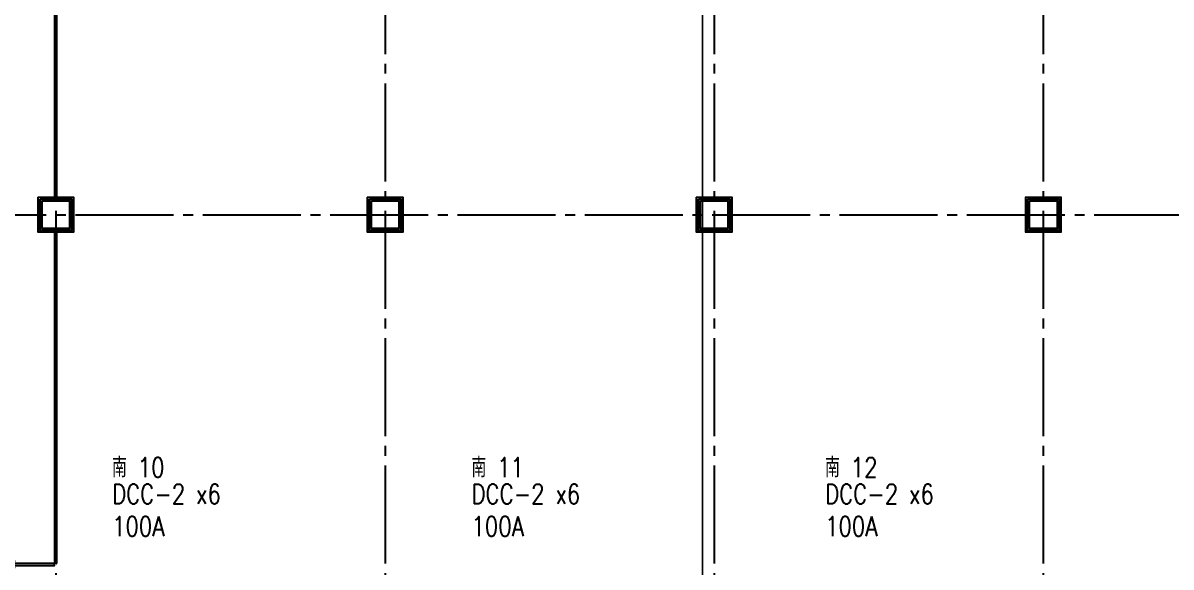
# Model space of a CAD drawing. Extents: x -18489 to 195597, y -1599 to 112111.
# Drawn here: x 7596 to 10526, y 601 to 1989 of the extents above; entities that cross this region are included whole.
import ezdxf
from ezdxf.enums import TextEntityAlignment as Align

# ---------------------------------------------------------------- set-up
doc = ezdxf.new("R2010")
doc.units = 0
doc.header["$LTSCALE"] = 100
doc.linetypes.add('188K-SM-03-F10-ARCH-PA-Y2257103$0$DASHED', pattern=[19.05, 12.7, -6.35])
doc.linetypes.add('X-S-FAB-L10$0$COL-CEN-LIN', pattern=[3.25, 2.5, -0.25, 0.25, -0.25])
for name, color, linetype in [('188K-SM-03-F10-ARCH-PA-Y2257103$0$K-AREA', 53, 'Continuous'), ('188K-SM-03-F10-ARCH-PA-Y2257103$0$K-AREA-細區', 53, 'Continuous'), ('188K-SM-03-F10-ARCH-PA-Y2257103$0$K-Door', 53, 'Continuous'), ('188K-SM-03-F10-ARCH-PA-Y2257103$0$K-P1S-4.2-單抗', 53, 'Continuous'), ('188K-SM-03-F10-ARCH-PA-Y2257103$0$K-P2D-4.2-雙抗', 53, 'Continuous'), ('188K-SM-07-F10-MECH-CR PIPE-Y2257103$0$00_閥站分組', 1, 'Continuous'), ('X-S-FAB-L10$0$0-DIM-TXT', 8, 'Continuous'), ('X-S-FAB-L10$0$BLOCK', 8, 'Continuous'), ('X-S-FAB-L10$0$CCL', 8, 'X-S-FAB-L10$0$COL-CEN-LIN'), ('X-S-FAB-L10$0$COL-S', 8, 'Continuous'), ('X-S-FAB-L10$0$S-FNDN', 8, 'Continuous')]:
    doc.layers.add(name, color=color, linetype=linetype)
doc.styles.add('188K-SM-03-F10-ARCH-PA-Y2257103$0$14P7-XFDP10$0$AA-TXT', font='simplex.shx', dxfattribs={"width": 0.8, "bigfont": 'chineset.shx'})
doc.styles.add('188K-SM-07-F10-MECH-CR PIPE-Y2257103$0$XFM1Q20-200k$0$12P7-XCM2P10$0$AA-TXT', font='simplex.shx', dxfattribs={"bigfont": 'china.shx'})
doc.styles.add('X-S-FAB-L10$0$CHINA', font='simplex.shx', dxfattribs={"width": 0.75, "bigfont": 'chineset.shx'})
doc.styles.add('X-S-FAB-L10$0$Standard', font='', dxfattribs={"width": 0.8})
doc.styles.add('X-S-FAB-L10$0$TG_NOTE_TEXT', font='simplex.shx', dxfattribs={"width": 0.75, "bigfont": 'chineset.shx'})
doc.styles.get('X-S-FAB-L10$0$Standard').set_extended_font_data('Microsoft JhengHei')

# ---------------------------------------------------------------- blocks, each defined once
blk = doc.blocks.new('X-S-FAB-L10$0$FAB2-L05')
at = {"layer": 'X-S-FAB-L10$0$CCL'}
for p, q in [((-18480, 11005), (-18480, 0)), ((-17640, 11005), (-17640, 0)), ((-16800, 11005), (-16800, 0)), ((-15960, 11005), (-15960, 0)), ((-26880, 2220), (1210, 2220))]:
    blk.add_line(p, q, dxfattribs=at)
at = {"layer": 'X-S-FAB-L10$0$COL-S'}
for points in [[(-18515, 2255), (-18445, 2255), (-18445, 2185), (-18515, 2185)], [(-17675, 2255), (-17605, 2255), (-17605, 2185), (-17675, 2185)], [(-16835, 2255), (-16765, 2255), (-16765, 2185), (-16835, 2185)], [(-15995, 2255), (-15925, 2255), (-15925, 2185), (-15995, 2185)]]:
    blk.add_lwpolyline(points, close=True, dxfattribs=at)
blk = doc.blocks.new('X-S-FAB-L10')
at = {"layer": 'X-S-FAB-L10$0$COL-S'}
for p, q in [((7645, 1535), (7715, 1535)), ((7645, 1465), (7645, 1535)), ((7715, 1535), (7715, 1465)), ((8485, 1535), (8555, 1535)), ((8485, 1465), (8485, 1535)), ((8555, 1535), (8555, 1465)), ((9325, 1535), (9395, 1535)), ((9325, 1465), (9325, 1535)), ((9395, 1535), (9395, 1465)), ((10165, 1535), (10235, 1535)), ((10165, 1465), (10165, 1535)), ((10235, 1535), (10235, 1465)), ((7715, 1465), (7645, 1465)), ((8555, 1465), (8485, 1465)), ((9395, 1465), (9325, 1465)), ((10235, 1465), (10165, 1465))]:
    blk.add_line(p, q, dxfattribs=at)
at = {"layer": 'X-S-FAB-L10$0$S-FNDN', "lineweight": 0, "flags": 128}
for points in [[(11935, 9055), (4350, 9055), (4350, 7470), (9330, 7470), (9330, -55), (11935, -55), (11935, 4530), (11070, 4530), (11070, 5003), (11935, 5003)], [(4350, 7470), (1830, 7470), (1830, 1500), (1812.5, 1500), (1812.5, -55), (9330, -55), (9330, 7470)]]:
    blk.add_lwpolyline(points, close=True, dxfattribs=at)
at = {"layer": 'X-S-FAB-L10$0$BLOCK'}
blk.add_blockref('X-S-FAB-L10$0$FAB2-L05', (26160, -720), dxfattribs=at)
at = {"style": 'X-S-FAB-L10$0$TG_NOTE_TEXT', "width": 0.5, "flags": 1}
for p in [(7463.301, 9020), (18268.251, 8649), (11197.77, 4800.167), (16485.801, 4800.167), (25420.27, 2635), (13360, 320.001, 0), (7463.301, -33.333)]:
    blk.add_attdef('WH', text='', height=20, dxfattribs=at).set_placement(p, align=Align.BOTTOM_LEFT)
at = {"width": 0.5}
for style, p in [('X-S-FAB-L10$0$TG_NOTE_TEXT', (7585, 9020)), ('X-S-FAB-L10$0$TG_NOTE_TEXT', (18389.95, 8649)), ('X-S-FAB-L10$0$TG_NOTE_TEXT', (11117.5, 4813.5)), ('X-S-FAB-L10$0$TG_NOTE_TEXT', (16607.5, 4813.5)), ('X-S-FAB-L10$0$TG_NOTE_TEXT', (25350, 2635)), ('X-S-FAB-L10$0$Standard', (13129.375, 325.001, 0)), ('X-S-FAB-L10$0$TG_NOTE_TEXT', (7585, -20))]:
    blk.add_attdef('DESC', text='', height=10, dxfattribs=dict(at, style=style)).set_placement(p, align=Align.BOTTOM_LEFT)
for tag, style, p in [('TYPE', 'X-S-FAB-L10$0$TG_NOTE_TEXT', (7619.286, 9020)), ('NO', 'X-S-FAB-L10$0$TG_NOTE_TEXT', (7650.095, 9020)), ('TYPE', 'X-S-FAB-L10$0$TG_NOTE_TEXT', (18424.236, 8649)), ('NO', 'X-S-FAB-L10$0$TG_NOTE_TEXT', (18455.045, 8649)), ('NO', 'X-S-FAB-L10$0$TG_NOTE_TEXT', (11088.595, 4813.5)), ('TYPE', 'X-S-FAB-L10$0$TG_NOTE_TEXT', (11151.786, 4813.5)), ('TYPE', 'X-S-FAB-L10$0$TG_NOTE_TEXT', (16641.786, 4813.5)), ('NO', 'X-S-FAB-L10$0$TG_NOTE_TEXT', (16672.595, 4813.5)), ('NO', 'X-S-FAB-L10$0$TG_NOTE_TEXT', (25313, 2635)), ('TYPE', 'X-S-FAB-L10$0$TG_NOTE_TEXT', (25350, 2635)), ('NO', 'X-S-FAB-L10$0$Standard', (13100, 320.001, 0)), ('TYPE', 'X-S-FAB-L10$0$Standard', (13129.375, 320.001, 0)), ('TYPE', 'X-S-FAB-L10$0$TG_NOTE_TEXT', (7619.286, -20)), ('NO', 'X-S-FAB-L10$0$TG_NOTE_TEXT', (7650.095, -20))]:
    blk.add_attdef(tag, text='', height=10, dxfattribs=dict(at, style=style)).set_placement(p, align=Align.BOTTOM_RIGHT)
at = {"style": 'X-S-FAB-L10$0$TG_NOTE_TEXT', "width": 0.5, "flags": 1}
for rotation, p in [(180, (43, 7480)), (180, (943, 7480)), (90, (24310, 3717.77)), (270, (17080, 1711.699))]:
    blk.add_attdef('WH', text='', height=20, rotation=rotation, dxfattribs=at).set_placement(p, align=Align.BOTTOM_LEFT)
at = {"width": 0.5}
for rotation, style, p in [(180, 'X-S-FAB-L10$0$Standard', (317.625, 7480)), (180, 'X-S-FAB-L10$0$Standard', (1217.625, 7480)), (90, 'X-S-FAB-L10$0$TG_NOTE_TEXT', (24310, 3647.5)), (270, 'X-S-FAB-L10$0$TG_NOTE_TEXT', (17080, 1605))]:
    blk.add_attdef('DESC', text='', height=10, rotation=rotation, dxfattribs=dict(at, style=style)).set_placement(p, align=Align.BOTTOM_LEFT)
for tag, rotation, style, p in [('TYPE', 180, 'X-S-FAB-L10$0$Standard', (317.625, 7480)), ('NO', 180, 'X-S-FAB-L10$0$Standard', (347, 7480)), ('TYPE', 180, 'X-S-FAB-L10$0$Standard', (1217.625, 7480)), ('NO', 180, 'X-S-FAB-L10$0$Standard', (1247, 7480)), ('TYPE', 90, 'X-S-FAB-L10$0$TG_NOTE_TEXT', (24310, 3647.5)), ('NO', 90, 'X-S-FAB-L10$0$TG_NOTE_TEXT', (24310, 3610.5)), ('TYPE', 270, 'X-S-FAB-L10$0$TG_NOTE_TEXT', (17080, 1605)), ('NO', 270, 'X-S-FAB-L10$0$TG_NOTE_TEXT', (17080, 1573))]:
    blk.add_attdef(tag, text='', height=10, rotation=rotation, dxfattribs=dict(at, style=style)).set_placement(p, align=Align.BOTTOM_RIGHT)
at = {"layer": 'X-S-FAB-L10$0$0-DIM-TXT', "style": 'X-S-FAB-L10$0$CHINA', "width": 0.75}
for p in [(667.414, 7855.1, -2689.4), (22627.353, 6728.814), (25644.722, 6728.814), (24778.787, 5569.051), (1118.252, 4980), (417.801, 4594.623), (22927.43, 4330.122), (23874.84, 4355), (23749.869, 3901.367), (417.801, 3765.236), (1118.252, 3730), (417.801, 3115.79), (536.882, 2227.832), (16908.994, 1782.652), (888.445, 880.466), (16977.43, 750), (18878.841, 750), (25641.221, 553.233), (21364.03, 526.894)]:
    blk.add_attdef('HIG', text='', height=80, dxfattribs=at).set_placement(p, align=Align.MIDDLE_LEFT)
blk = doc.blocks.new('188K-SM-07-F10-MECH-CR PIPE-Y2257103')
at = {"layer": '188K-SM-07-F10-MECH-CR PIPE-Y2257103$0$00_閥站分組', "style": '188K-SM-07-F10-MECH-CR PIPE-Y2257103$0$XFM1Q20-200k$0$12P7-XCM2P10$0$AA-TXT', "width": 0.8}
for s, p in [('南 10', (7823.077, 854.959)), ('南 11', (8740.377, 854.959)), ('南 12', (9642.762, 854.959)), ('DCC-2 x6', (7823.077, 787.459)), ('DCC-2 x6', (8740.377, 787.459)), ('DCC-2 x6', (9642.762, 787.459)), ('100A', (7823.077, 704.816)), ('100A', (8740.377, 704.816)), ('100A', (9642.762, 704.816))]:
    blk.add_text(s, height=50, dxfattribs=at).set_placement(p, align=Align.MIDDLE_LEFT)
blk = doc.blocks.new('188K-SM-03-F10-ARCH-PA-Y2257103$0$雙開門-2400×2400')
for p, q in [((225.2, 117.7), (223.8, 117.6)), ((229.2, 117.7), (225.2, 117.7)), ((229.2, 119), (229.2, 114.1)), ((230, 119), (229.2, 119)), ((230, 114.1), (230, 119)), ((225.2, 115.5), (229.2, 115.5)), ((229.2, 114.1), (230, 114.1)), ((0, 2.5), (0, -2.5)), ((0, -1.9), (0, 1.9)), ((0.6, 2.5), (3, 2.5)), ((3, 2.5), (3, 0.2)), ((3, 0.2), (3, 0.2)), ((239.4, 2.5), (237, 2.5)), ((237, 2.5), (237, -0.2)), ((237, -0.2), (237, 0)), ((240, 2.5), (240, -2.5)), ((240, -1.9), (240, 1.9)), ((3, -2.5), (0.6, -2.5)), ((4.7, -1.9), (3, -2.5)), ((3.7, -0.6), (3.9, -0.6)), ((3.9, -0.6), (4, -0.6)), ((4.1, -0.7), (4, -0.7)), ((4, -0.7), (4, -1.5)), ((4, -1.5), (4.6, -1.5)), ((4.5, -0.2), (4.1, -0.2)), ((4.1, -0.7), (4.1, -0.7)), ((4.6, -0.7), (4.5, -0.7)), ((4.5, -0.7), (4.5, -0.7)), ((4.6, -0.6), (4.7, -0.6)), ((4.6, -1.5), (4.6, -0.7)), ((4.7, -0.6), (4.8, -0.6)), ((5, -0.8), (5, -1.5)), ((235, -0.8), (235, -1.5)), ((235.3, -0.6), (235.2, -0.6)), ((235.4, -0.6), (235.3, -0.6)), ((235.3, -1.9), (237, -2.5)), ((235.4, -1.5), (235.4, -0.7)), ((235.4, -0.7), (235.5, -0.7)), ((236, -1.5), (235.4, -1.5)), ((235.5, -0.2), (235.9, -0.2)), ((235.5, -0.7), (235.5, -0.7)), ((235.9, -0.7), (235.9, -0.7)), ((235.9, -0.7), (236, -0.7)), ((236.1, -0.6), (236, -0.6)), ((236, -0.7), (236, -1.5)), ((236.3, -0.6), (236.1, -0.6)), ((237, -2.5), (239.4, -2.5))]:
    blk.add_line(p, q)
for points in [[(10.9, 121.6), (10.9, 123.4), (10.9, 121.6), (4.3, 121.6), (4.3, 121.5), (4.7, 121.5), (4.7, 120.4, 0.414214), (4.8, 120.3), (5, 120.3), (5, 120.4), (4.9, 120.4), (4.9, 121.4), (5, 121.4), (5, 4.1), (4.9, 4.1), (4.9, 5.1), (5, 5.1), (5, 5.2), (4.8, 5.2, 0.414214), (4.7, 5.1), (4.7, 4, 0.414214), (4.8, 3.8), (10.2, 3.8, 0.414214), (10.3, 4), (10.3, 5.1, 0.414214), (10.2, 5.2), (10, 5.2), (10, 5.1), (10.1, 5.1), (10.1, 4.1), (10, 4.1), (10, 121.4), (10.1, 121.4), (10.1, 120.4), (10, 120.4), (10, 120.3), (10.2, 120.3, 0.414214), (10.3, 120.4), (10.3, 121.4), (11.1, 121.4, 0.414214), (11.1, 121.4), (11.1, 123.6, 0.414214), (11.1, 123.7), (10.3, 123.7), (10.3, 123.4), (10.9, 123.4)], [(235.9, 121.6), (235.9, 123.4), (235.9, 121.6), (229.3, 121.6), (229.3, 121.5), (229.7, 121.5), (229.7, 120.4, 0.414214), (229.8, 120.3), (230, 120.3), (230, 120.4), (229.9, 120.4), (229.9, 121.4), (230, 121.4), (230, 4.1), (229.9, 4.1), (229.9, 5.1), (230, 5.1), (230, 5.2), (229.8, 5.2, 0.414214), (229.7, 5.1), (229.7, 4, 0.414214), (229.8, 3.8), (235.2, 3.8, 0.414214), (235.3, 4), (235.3, 5.1, 0.414214), (235.2, 5.2), (235, 5.2), (235, 5.1), (235.1, 5.1), (235.1, 4.1), (235, 4.1), (235, 121.4), (235.1, 121.4), (235.1, 120.4), (235, 120.4), (235, 120.3), (235.2, 120.3, 0.414214), (235.3, 120.4), (235.3, 121.4), (236.1, 121.4, 0.414214), (236.1, 121.4), (236.1, 123.6, 0.414214), (236.1, 123.7), (235.3, 123.7), (235.3, 123.4), (235.9, 123.4)], [(235.8, 117.7), (239.8, 117.7), (241.2, 117.6, -0.327495), (242, 116.9, -0.089847), (242.2, 106.2, -1.144881), (240.3, 106.6, 0.137079), (240.3, 114.9, 0.349357), (239.8, 115.5), (235.8, 115.5)]]:
    blk.add_lwpolyline(points, format="xyb")
blk.add_lwpolyline([(235, 114.1), (235, 119), (235.8, 119), (235.8, 114.1)], close=True)
at = {"ltscale": 500}
for points in [[(3.3, 0.3), (3.3, 3.1), (3, 3.1), (3, 0.3)], [(8.5, 3.8), (4, 3.8), (4, 4.1), (8.5, 4.1)], [(231.5, 3.8), (236, 3.8), (236, 4.1), (231.5, 4.1)], [(236.7, -0.1), (236.7, 3.1), (237, 3.1), (237, -0.1)]]:
    blk.add_lwpolyline(points, close=True, dxfattribs=at)
at = {"linetype": '188K-SM-03-F10-ARCH-PA-Y2257103$0$DASHED', "ltscale": 0.01}
for centre, start, end in [((3.5, 5.1), 0, 85.9993), ((236.5, 5.1), 94.0007, 180)]:
    blk.add_arc(centre, 116.5, start, end, dxfattribs=at)
for centre, radius, start, end in [((0.6, 1.9), 0.598, 90, 180), ((3.9, 0.2), 0.855, 178.2453, 256.7344), ((236.3, 0), 0.659, 270, 360), ((239.4, 1.9), 0.598, 0, 90), ((0.6, -1.9), 0.598, 180, 270), ((4.3, -0.6), 0.427, 111.7868, 180), ((4, -0.7), 0.11, 360, 90), ((4.3, -0.6), 0.427, 0, 68.2132), ((4.6, -0.7), 0.11, 90, 180), ((4.5, -1.5), 0.5, 288.9704, 0), ((4.8, -0.8), 0.2, 0, 90), ((235.2, -0.8), 0.2, 90, 180), ((235.5, -1.5), 0.5, 180, 251.0296), ((235.7, -0.6), 0.427, 111.7868, 180), ((235.4, -0.7), 0.11, 360, 90), ((235.7, -0.6), 0.427, 0, 68.2132), ((236, -0.7), 0.11, 90, 180), ((239.4, -1.9), 0.598, 270, 360)]:
    blk.add_arc(centre, radius, start, end)
for centre, major_axis, start_param, end_param in [((223.9, 116.7), (0.624, 0.624), 0.866962, 2.13291), ((252.5, 110.9), (-21.3, 21.3), 0.585307, 0.943734), ((223.8, 106.3), (-0.707, 0.707), 0.872811, 4.284184), ((239.6, 110.8), (-10.9, 10.9), 0.51383, 1.058752), ((225.3, 114.9), (-0.417, 0.417), -0.669314, 0.675093)]:
    blk.add_ellipse(centre, major_axis=major_axis, ratio=1, start_param=start_param, end_param=end_param)
at = {"ltscale": 500, "extrusion": (0, 0, -1)}
blk.add_ellipse((3.5, 3.6), major_axis=(0.495, 0.495), ratio=1, start_param=3.926991, end_param=10.210176, dxfattribs=at)
at = {"ltscale": 500}
blk.add_ellipse((236.5, 3.6), major_axis=(-0.495, 0.495), ratio=1, start_param=3.926991, end_param=10.210176, dxfattribs=at)
at = {"color": 8, "style": '188K-SM-03-F10-ARCH-PA-Y2257103$0$14P7-XFDP10$0$AA-TXT', "width": 0.8}
blk.add_text('2400x2400', height=12, dxfattribs=at).set_placement((120, -13.5), align=Align.MIDDLE_CENTER)
blk = doc.blocks.new('188K-SM-03-F10-ARCH-PA-Y2257103')
at = {"layer": '188K-SM-03-F10-ARCH-PA-Y2257103$0$K-AREA', "color": 1, "const_width": 3}
for points in [[(7635, 1545), (7725, 1545), (7725, 1455), (7635, 1455)], [(8475, 1545), (8565, 1545), (8565, 1455), (8475, 1455)], [(9315, 1545), (9405, 1545), (9405, 1455), (9315, 1455)], [(10155, 1545), (10245, 1545), (10245, 1455), (10155, 1455)]]:
    blk.add_lwpolyline(points, close=True, dxfattribs=at)
at = {"layer": '188K-SM-03-F10-ARCH-PA-Y2257103$0$K-AREA-細區', "const_width": 1}
for points in [[(7635, 1545), (7725, 1545), (7725, 1455), (7635, 1455)], [(8475, 1545), (8565, 1545), (8565, 1455), (8475, 1455)], [(9315, 1545), (9405, 1545), (9405, 1455), (9315, 1455)], [(10155, 1545), (10245, 1545), (10245, 1455), (10155, 1455)]]:
    blk.add_lwpolyline(points, close=True, dxfattribs=at)
at = {"layer": '188K-SM-03-F10-ARCH-PA-Y2257103$0$K-P1S-4.2-單抗'}
for points in [[(7635, 1545), (7725, 1545), (7725, 1455), (7635, 1455)], [(7640, 1540), (7720, 1540), (7720, 1460), (7640, 1460)], [(8475, 1545), (8565, 1545), (8565, 1455), (8475, 1455)], [(8480, 1540), (8560, 1540), (8560, 1460), (8480, 1460)], [(9315, 1545), (9405, 1545), (9405, 1455), (9315, 1455)], [(9320, 1540), (9400, 1540), (9400, 1460), (9320, 1460)], [(10155, 1545), (10245, 1545), (10245, 1455), (10155, 1455)], [(10160, 1540), (10240, 1540), (10240, 1460), (10160, 1460)]]:
    blk.add_lwpolyline(points, close=True, dxfattribs=at)
at = {"layer": '188K-SM-03-F10-ARCH-PA-Y2257103$0$K-P2D-4.2-雙抗'}
for p, q in [((7677.5, 1545), (7677.5, 2955)), ((7677.5, 1545), (7677.5, 2955)), ((7677.5, 1545), (7677.5, 2955)), ((7682.5, 1545), (7682.5, 2955)), ((7682.5, 1545), (7682.5, 2955)), ((7682.5, 1545), (7682.5, 2955)), ((7677.5, 615, 0), (7677.5, 1455)), ((7677.5, 615, 0), (7677.5, 1455)), ((7677.5, 615, 0), (7677.5, 1455)), ((7682.5, 615, 0), (7682.5, 1455)), ((7682.5, 615, 0), (7682.5, 1455)), ((7682.5, 615, 0), (7682.5, 1455))]:
    blk.add_line(p, q, dxfattribs=at)
at = {"layer": '188K-SM-03-F10-ARCH-PA-Y2257103$0$K-Door', "rotation": 89.99999999999999}
blk.add_blockref('188K-SM-03-F10-ARCH-PA-Y2257103$0$雙開門-2400×2400', (7680, 375, 0), dxfattribs=at)

msp = doc.modelspace()

# ---------------------------------------------------------------- block references
msp.add_blockref('X-S-FAB-L10', (0, 0))

# ---------------------------------------------------------------- next in the draw order: block references
msp.add_blockref('188K-SM-07-F10-MECH-CR PIPE-Y2257103', (0, 0))

# ---------------------------------------------------------------- next in the draw order: block references
msp.add_blockref('188K-SM-03-F10-ARCH-PA-Y2257103', (0, 0))

doc.saveas('drawing.dxf')
